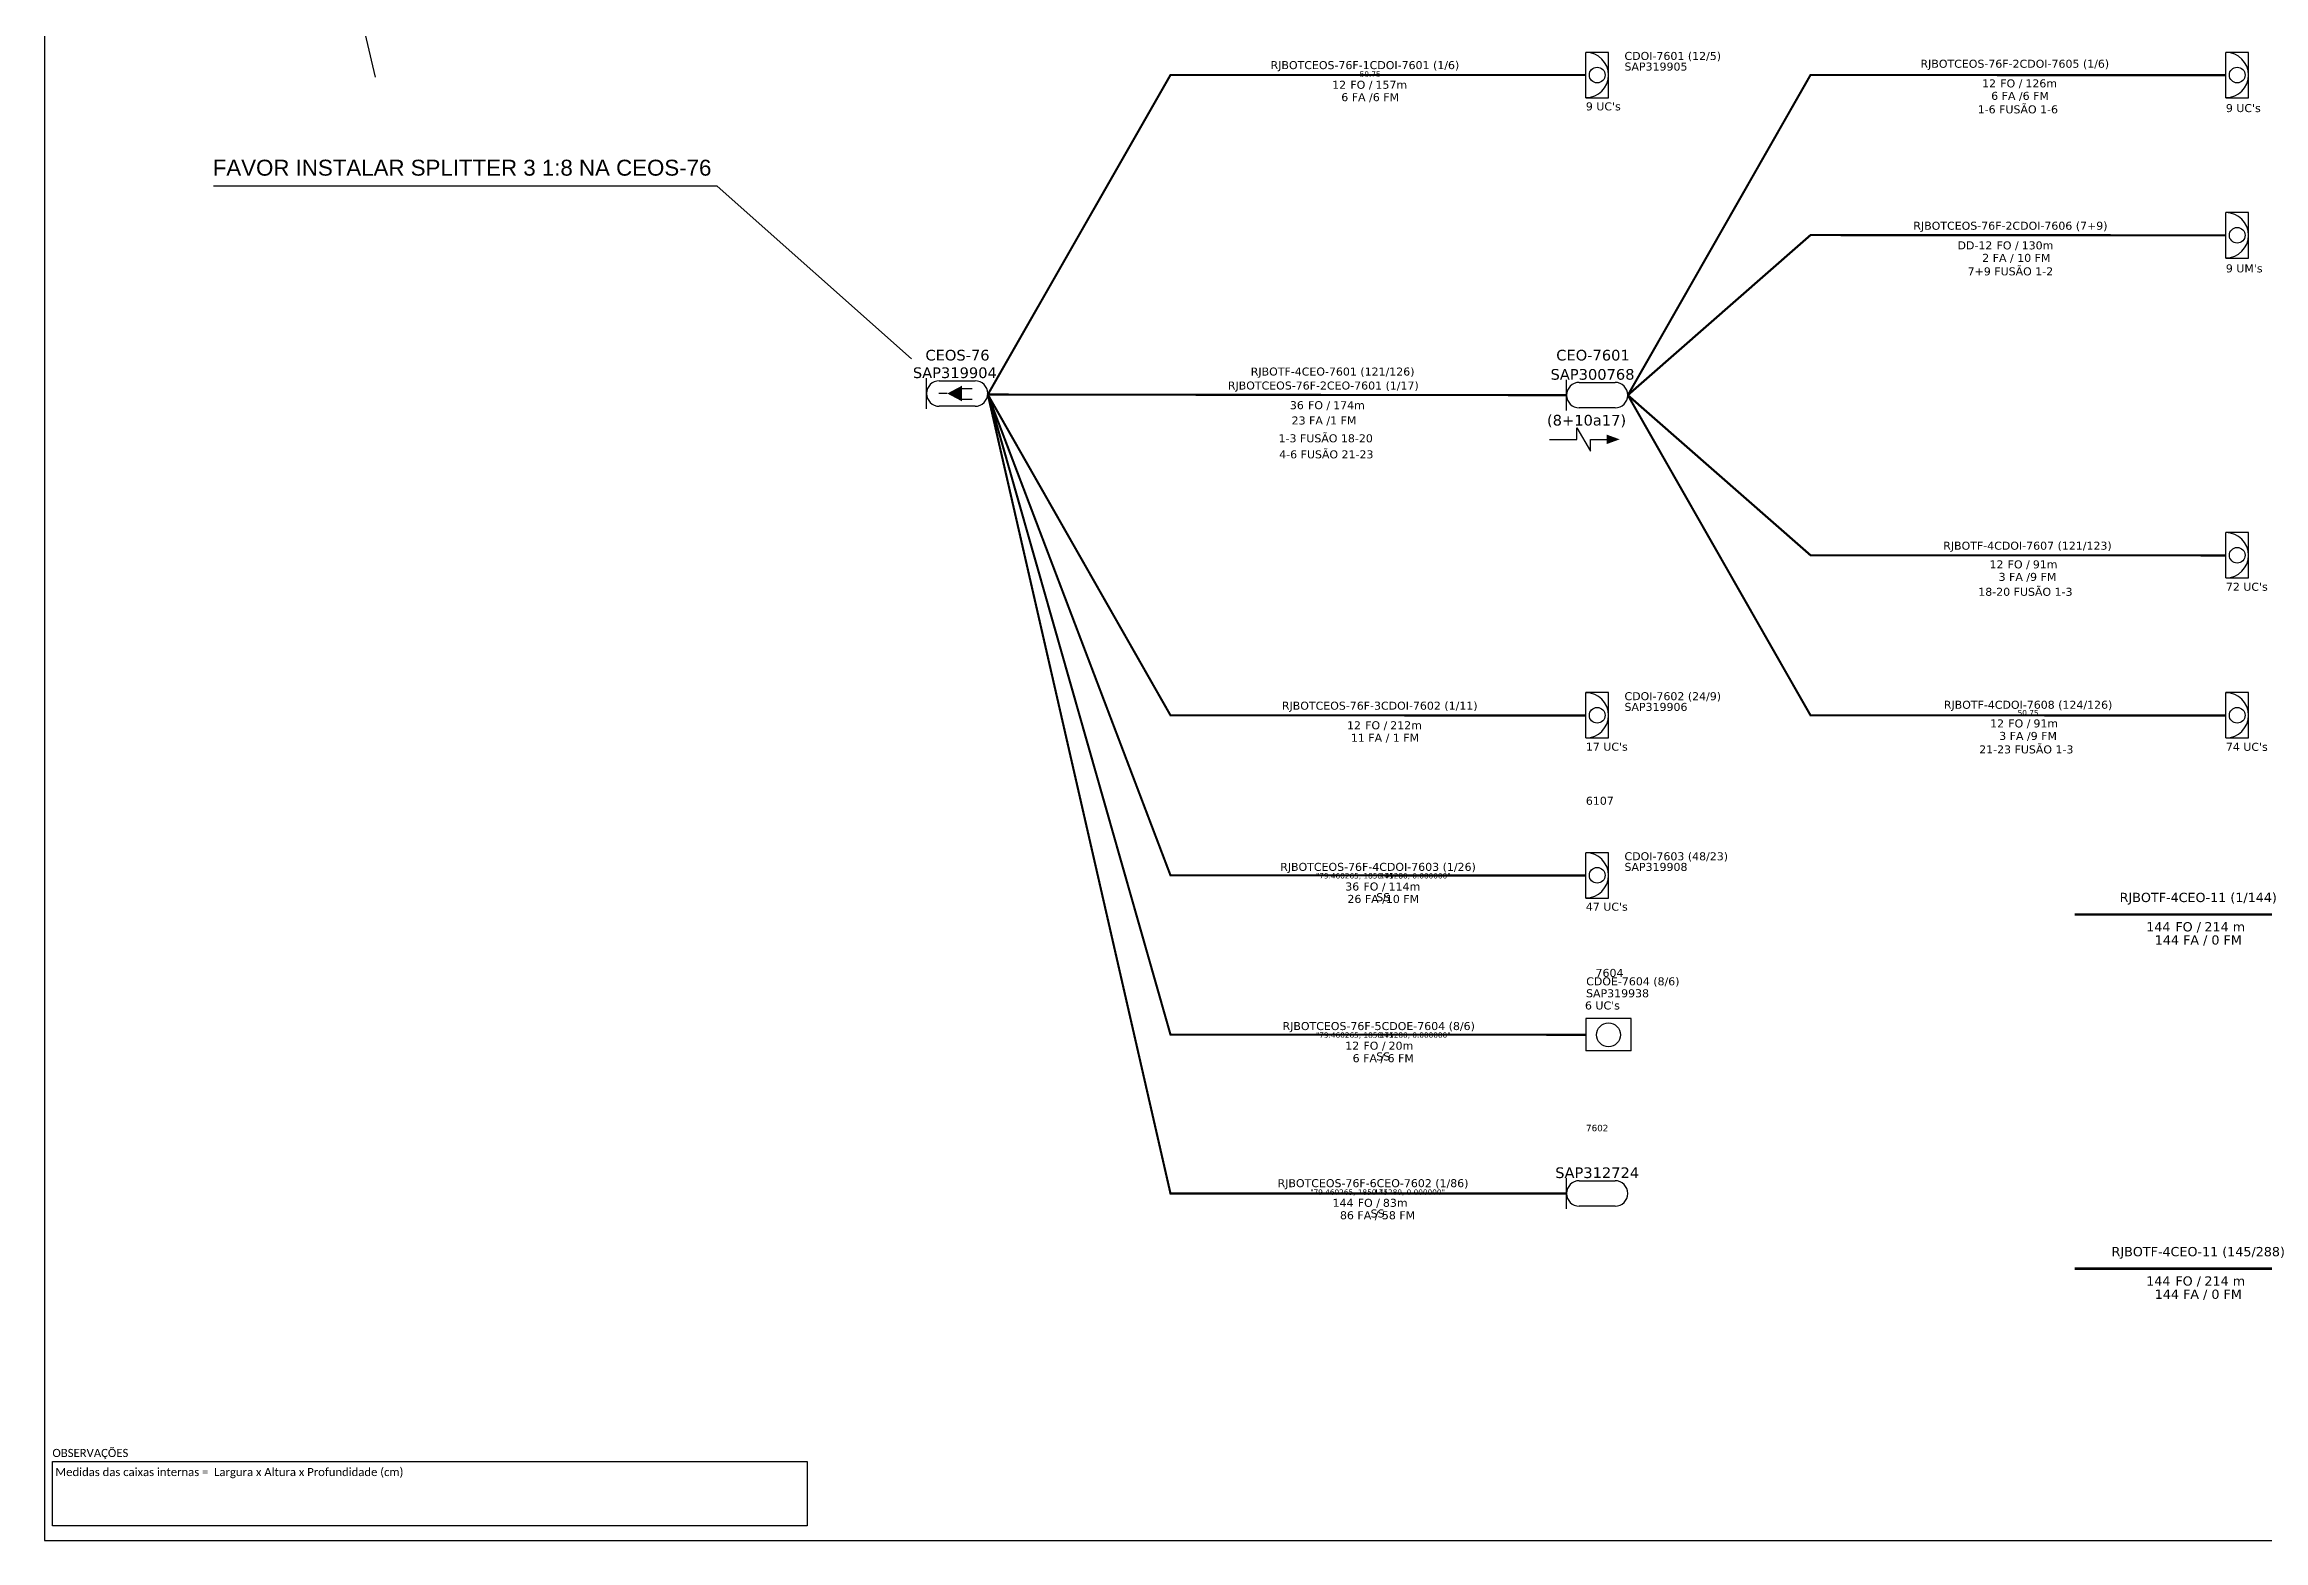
# Model space of a CAD drawing. Header units: millimetres. Extents: x -2326 to 56712, y 3364 to 45063.
# Drawn here: x -2326 to 30029, y 3364 to 25170 of the extents above; entities that cross this region are included whole.
import ezdxf
from ezdxf.enums import TextEntityAlignment as Align

# ---------------------------------------------------------------- set-up
doc = ezdxf.new("R2010")
doc.units = ezdxf.units.MM
doc.header["$LTSCALE"] = 0.1
doc.header["$MEASUREMENT"] = 0
doc.linetypes.add('DIVIDE', pattern=[1.25, 0.5, -0.25, 0, -0.25, 0, -0.25])
for name, color, linetype in [('CD a instalar', 1, 'Continuous'), ('CDO_INTERIOR', 1, 'Continuous'), ('CDO_PARDE', 1, 'Continuous'), ('CDOE', 1, 'Continuous'), ('CEO', 1, 'Continuous'), ('CEOS', 1, 'Continuous'), ('DUTO LATERAL', 7, 'Continuous'), ('MUB_QUADRAS', 253, 'Continuous'), ('SETA', 7, 'Continuous')]:
    doc.layers.add(name, color=color, linetype=linetype)
doc.layers.add('Texto_Cabos', color=1, linetype='Continuous', lineweight=20)
doc.styles.add('ARIAL', font='arial.ttf')
doc.styles.add('siredit', font='verdana.ttf')
doc.styles.get("Standard").update_dxf_attribs({"font": 'arial.ttf'})
doc.styles.add('WMF-Calibri0', font='calibri.ttf')
doc.dimstyles.get("Standard").update_dxf_attribs({"dimtxt": 0.18, "dimasz": 0.18, "dimexe": 0.18, "dimexo": 0.0625, "dimgap": 0.09, "dimtad": 0, "dimtih": 1, "dimtoh": 1, "dimdec": 4, "dimzin": 0, "dimdsep": 46, "dimtxsty": 'Standard', "dimcen": 0.09, "dimadec": 0, "dimazin": 0, "dimtfac": 1, "dimtdec": 4, "dimtofl": 0, "dimtmove": 0, "dimatfit": 3, "dimfxl": 0, "dimtolj": 1, "dimtzin": 0, "dimarcsym": 0})

# ---------------------------------------------------------------- blocks, each defined once
blk = doc.blocks.new('Cabos_2')
at = {"layer": 'Texto_Cabos', "style": 'siredit'}
blk.add_text('FO /', height=1.5, dxfattribs=at).set_placement((0.44, -2), align=Align.MIDDLE_RIGHT)
at = {"layer": 'Texto_Cabos', "style": 'siredit', "flags": 1}
for tag, height, p in [('S/CORTE_R_PRIMARIA', 1.5, (0, 14)), ('ID', 1.5, (0, 16)), ('FUSÃO_R_PRIMARIA', 1.5, (0, 10)), ('COORX', 1, (0, 0)), ('COORY', 1, (0, 0)), ('T_CABOS', 1.5, (0, -4))]:
    blk.add_attdef(tag, text='', height=height, dxfattribs=at).set_placement(p, align=Align.MIDDLE_CENTER)
at = {"layer": 'Texto_Cabos', "style": 'siredit'}
for tag, p in [('N_CABOS_R_PRIMARIA', (0, 12)), ('FA/FM', (0, 2))]:
    blk.add_attdef(tag, text='', height=1.5, dxfattribs=at).set_placement(p, align=Align.MIDDLE_CENTER)
blk.add_attdef('S/CORTE', text='', height=1.5, dxfattribs=at).set_placement((0, 8), align=Align.CENTER)
for tag, p in [('N_CABOS_001', (-15.75, 3.42)), ('FUSÃO_001', (-0.47, 5.25))]:
    blk.add_attdef(tag, p, '', height=1.5, dxfattribs=at)
blk.add_attdef('FIBRAS', text='', height=1.5, dxfattribs=at).set_placement((-4.5, -2), align=Align.MIDDLE_RIGHT)
blk.add_attdef('METROS', text='', height=1.5, dxfattribs=at).set_placement((1, -2), align=Align.MIDDLE_LEFT)

msp = doc.modelspace()

# ---------------------------------------------------------------- linework, layer by layer
at = {"color": 7}
msp.add_lwpolyline([(-2326, 3364), (56712, 3364), (56712, 45063), (-2326, 45063)], close=True, dxfattribs=at)
at = {"color": 1}
msp.add_lwpolyline([(20015, 19413), (20015, 19581), (20216, 19244), (20217, 19413)], dxfattribs=at)
at = {"color": 0}
msp.add_lwpolyline([(-2208, 4518), (8796, 4518), (8796, 3581), (-2208, 3581)], close=True, dxfattribs=at)
at = {"layer": 'CD a instalar', "color": 7, "linetype": 'Continuous'}
for points, const_width in [([(11429, 20067), (14092, 24724), (20148, 24724)], 31.1), ([(20760, 20058), (23423, 24724), (29479, 24721)], 31.1), ([(11429, 20067), (14092, 8423), (19866, 8423)], 31.1), ([(11429, 20067), (14092, 13060), (20148, 13057)], 31.1), ([(11429, 20067), (14092, 15392), (20148, 15389)], 31.1), ([(11429, 20082), (14092, 10739), (20148, 10736)], 31.1), ([(20760, 20058), (23423, 15392), (29479, 15389)], 31.1), ([(20760, 20058), (23423, 17725), (29479, 17722)], 31.1), ([(34562, 9909), (30876, 12490), (27276, 12490)], 36), ([(34562, 9909), (30876, 7328), (27276, 7328)], 36)]:
    msp.add_lwpolyline(points, dxfattribs=dict(at, const_width=const_width))
at = {"layer": 'CD a instalar', "color": 1, "linetype": 'Continuous', "const_width": 31.1}
msp.add_lwpolyline([(20760, 20058), (23423, 22391), (29479, 22388)], dxfattribs=at)
at = {"layer": 'CD a instalar', "color": 5, "linetype": 'Continuous', "const_width": 31.1}
msp.add_lwpolyline([(11429, 20067), (19866, 20058), (19866, 20058)], dxfattribs=at)
at = {"layer": 'CDO_INTERIOR', "color": 7}
for p, q in [((20478, 25054), (20148, 25054)), ((20478, 24393), (20478, 25054)), ((29809, 25054), (29479, 25054)), ((29809, 24393), (29809, 25054)), ((20147, 24393), (20478, 24393)), ((29479, 24393), (29809, 24393)), ((29809, 18056), (29479, 18056)), ((29809, 17395), (29809, 18056)), ((29479, 17395), (29809, 17395)), ((20478, 15723), (20148, 15723)), ((20478, 15062), (20478, 15723)), ((29809, 15723), (29479, 15723)), ((29809, 15062), (29809, 15723)), ((20147, 15062), (20478, 15062)), ((29479, 15062), (29809, 15062)), ((20478, 13390), (20148, 13390)), ((20478, 12729), (20478, 13390)), ((20147, 12729), (20478, 12729))]:
    msp.add_line(p, q, dxfattribs=at)
at = {"layer": 'CDO_INTERIOR', "color": 1}
for p, q in [((29809, 22718), (29479, 22718)), ((29809, 22057), (29809, 22718)), ((29479, 22057), (29809, 22057))]:
    msp.add_line(p, q, dxfattribs=at)
at = {"layer": 'CDO_INTERIOR', "color": 7}
for points in [[(20147, 24393), (20148, 25054)], [(29479, 24393), (29479, 25054)], [(29479, 17395), (29479, 18056)], [(20147, 15062), (20148, 15723)], [(29479, 15062), (29479, 15723)], [(20147, 12729), (20148, 13390)]]:
    msp.add_lwpolyline(points, dxfattribs=at)
at = {"layer": 'CDO_INTERIOR', "color": 1}
msp.add_lwpolyline([(29479, 22057), (29479, 22718)], dxfattribs=at)
at = {"layer": 'CDO_INTERIOR', "color": 7}
for centre in [(20313, 24724), (29644, 24724), (29644, 17725), (20313, 15392), (29644, 15392), (20313, 13060)]:
    msp.add_circle(centre, 114, dxfattribs=at)
at = {"layer": 'CDO_INTERIOR', "color": 1}
msp.add_circle((29644, 22388), 114, dxfattribs=at)
at = {"layer": 'CDO_INTERIOR', "color": 7}
for centre in [(20148, 24724), (29479, 24724), (29479, 17725), (20148, 15392), (29479, 15392), (20148, 13060)]:
    msp.add_arc(centre, 330, 269.9724, 89.9724, dxfattribs=at)
at = {"layer": 'CDO_INTERIOR', "color": 1}
msp.add_arc((29479, 22388), 330, 269.9724, 89.9724, dxfattribs=at)
at = {"layer": 'CDOE', "color": 7}
for p, q in [((20148, 10971), (20148, 10501)), ((20809, 10971), (20148, 10971)), ((20809, 10501), (20809, 10971)), ((20809, 10501), (20148, 10501))]:
    msp.add_line(p, q, dxfattribs=at)
msp.add_circle((20478, 10736), 174, dxfattribs=at)
at = {"layer": 'CEO', "color": 5}
for p, q in [((20052, 20244), (20574, 20244)), ((20574, 19872), (20052, 19872))]:
    msp.add_line(p, q, dxfattribs=at)
at = {"layer": 'CEO', "color": 7}
for p, q in [((20052, 8609), (20574, 8609)), ((20574, 8237), (20052, 8237))]:
    msp.add_line(p, q, dxfattribs=at)
at = {"layer": 'CEO', "color": 5}
msp.add_lwpolyline([(19866, 19834), (19866, 20282)], dxfattribs=at)
at = {"layer": 'CEO', "color": 7}
msp.add_lwpolyline([(19866, 8199), (19866, 8647)], dxfattribs=at)
at = {"layer": 'CEO', "color": 5}
for centre, start, end in [((20052, 20058), 90, 270), ((20574, 20058), 270, 90)]:
    msp.add_arc(centre, 186, start, end, dxfattribs=at)
at = {"layer": 'CEO', "color": 7}
for centre, start, end in [((20052, 8423), 90, 270), ((20574, 8423), 270, 90)]:
    msp.add_arc(centre, 186, start, end, dxfattribs=at)
at = {"layer": 'CEOS', "color": 5}
for p, q in [((10721, 20268), (11243, 20268)), ((11243, 19896), (10721, 19896))]:
    msp.add_line(p, q, dxfattribs=at)
for points in [[(10535, 19858), (10535, 20306)], [(10838, 20082), (10713, 20082)], [(11044, 20156), (11203, 20156)], [(11044, 20001), (11203, 20001)]]:
    msp.add_lwpolyline(points, dxfattribs=at)
msp.add_lwpolyline([(10838, 20082, 0, 230, 0), (11054, 20082, 230, 230, 0)], format="xyseb", dxfattribs=at)
for centre, start, end in [((10721, 20082), 90, 270), ((11243, 20082), 270, 90)]:
    msp.add_arc(centre, 186, start, end, dxfattribs=at)
at = {"layer": 'MUB_QUADRAS', "color": 4, "linetype": 'Continuous'}
msp.add_lwpolyline([(2501, 24692), (2107, 26372), (1861, 27413), (1676, 28201)], dxfattribs=at)
at = {"layer": 'SETA', "color": 1}
for points in [[(19619, 19413), (20015, 19413)], [(20217, 19413), (20521, 19413)]]:
    msp.add_lwpolyline(points, dxfattribs=at)
msp.add_solid([(20449, 19484), (20641, 19414), (20449, 19344)], dxfattribs=at)

# ---------------------------------------------------------------- block references
at = {"layer": 'CDO_PARDE', "color": 7, "linetype": 'DIVIDE'}
ref = msp.add_blockref('Cabos_2', (29076, 12490), dxfattribs=dict(at, xscale=90, yscale=90, zscale=90))
ref.add_attrib('N_CABOS', 'RJBOTF-4CEO-11 (1/144)', dxfattribs={"layer": 'Texto_Cabos', "color": 7, "height": 135, "style": 'siredit'}).set_placement((29076, 12738), align=Align.MIDDLE_CENTER)
ref.add_attrib('FA/FM', '144 FA / 0 FM', dxfattribs={"layer": 'Texto_Cabos', "color": 7, "height": 135, "style": 'siredit'}).set_placement((29076, 12118), align=Align.MIDDLE_CENTER)
ref.add_attrib('FIBRAS', '144', dxfattribs={"layer": 'Texto_Cabos', "color": 7, "height": 135, "style": 'siredit'}).set_placement((28671, 12310), align=Align.MIDDLE_RIGHT)
ref.add_attrib('METROS', '214 m', dxfattribs={"layer": 'Texto_Cabos', "color": 7, "height": 135, "style": 'siredit'}).set_placement((29166, 12310), align=Align.MIDDLE_LEFT)
ref = msp.add_blockref('Cabos_2', (29076, 7328), dxfattribs=dict(at, xscale=90, yscale=90, zscale=90))
ref.add_attrib('N_CABOS', 'RJBOTF-4CEO-11 (145/288)', dxfattribs={"layer": 'Texto_Cabos', "color": 7, "height": 135, "style": 'siredit'}).set_placement((29076, 7576), align=Align.MIDDLE_CENTER)
ref.add_attrib('FA/FM', '144 FA / 0 FM', dxfattribs={"layer": 'Texto_Cabos', "color": 7, "height": 135, "style": 'siredit'}).set_placement((29076, 6955), align=Align.MIDDLE_CENTER)
ref.add_attrib('FIBRAS', '144', dxfattribs={"layer": 'Texto_Cabos', "color": 7, "height": 135, "style": 'siredit'}).set_placement((28671, 7148), align=Align.MIDDLE_RIGHT)
ref.add_attrib('METROS', '214 m', dxfattribs={"layer": 'Texto_Cabos', "color": 7, "height": 135, "style": 'siredit'}).set_placement((29166, 7148), align=Align.MIDDLE_LEFT)

# ---------------------------------------------------------------- texts
at = {"style": 'WMF-Calibri0'}
msp.add_text('OBSERVAÇÕES', height=118.64, dxfattribs=at).set_placement((-2209, 4582))
at = {"insert": (-2166, 4423), "char_height": 118.64, "width": 10961.43, "attachment_point": 1, "style": 'WMF-Calibri0'}
msp.add_mtext('Medidas das caixas internas =  Largura x Altura x Profundidade (cm)', dxfattribs=at)
at = {"layer": 'CDO_INTERIOR', "color": 7, "linetype": 'Continuous', "style": 'siredit'}
for s, height, p in [('CDOI-7601 (12/5)', 116.64, (20711, 25002)), ('SAP319905', 116.6, (20711, 24847)), ("9 UC's", 116.6, (20148, 24267)), ("9 UC's", 116.6, (29479, 24242)), ("72 UC's", 116.6, (29479, 17266)), ('CDOI-7602 (24/9)', 116.64, (20711, 15671)), ('SAP319906', 116.6, (20711, 15515)), ("17 UC's", 116.6, (20148, 14935)), ("74 UC's", 116.6, (29479, 14933)), ('6107', 116.6, (20148, 14147)), ('CDOI-7603 (48/23)', 116.64, (20711, 13338)), ('SAP319908', 116.6, (20711, 13183)), ("47 UC's", 116.6, (20148, 12603))]:
    msp.add_text(s, height=height, rotation=359.9724, dxfattribs=at).set_placement(p, align=Align.MIDDLE_LEFT)
at = {"layer": 'CDO_INTERIOR', "color": 1, "linetype": 'Continuous', "style": 'siredit'}
msp.add_text("9 UM's", height=116.6, rotation=359.9724, dxfattribs=at).set_placement((29479, 21906), align=Align.MIDDLE_LEFT)
at = {"layer": 'CDOE', "color": 7, "linetype": 'Continuous', "style": 'siredit'}
for s, height, p in [('7604', 116.6, (20289, 11638)), ('CDOE-7604 (8/6)', 116.64, (20153, 11515)), ('SAP319938', 116.6, (20151, 11341)), ("6 UC's", 116.6, (20135, 11163))]:
    msp.add_text(s, height=height, dxfattribs=at).set_placement(p, align=Align.MIDDLE_LEFT)
at = {"layer": 'CEO', "color": 5, "linetype": 'Continuous', "style": 'siredit'}
msp.add_text('SAP300768  ', height=155.52, dxfattribs=at).set_placement((20313, 20361), align=Align.MIDDLE_CENTER)
at = {"layer": 'CEO', "color": 7, "linetype": 'Continuous', "style": 'siredit'}
for s, height, p in [('7602', 93.3, (20313, 9377)), ('SAP312724', 155.5, (20313, 8726))]:
    msp.add_text(s, height=height, dxfattribs=at).set_placement(p, align=Align.MIDDLE_CENTER)
at = {"layer": 'CEOS', "color": 5, "linetype": 'Continuous', "style": 'siredit'}
for s, p in [('CEOS-76', (10987, 20641)), ('CEO-7601', (20252, 20641)), ('SAP319904 ', (10982, 20385))]:
    msp.add_text(s, height=155.5, dxfattribs=at).set_placement(p, align=Align.MIDDLE_CENTER)
at = {"layer": 'CEOS', "color": 1, "linetype": 'Continuous', "style": 'siredit'}
msp.add_text('(8+10a17)', height=155.5, dxfattribs=at).set_placement((20158, 19693), align=Align.MIDDLE_CENTER)
at = {"layer": 'DUTO LATERAL', "color": 2, "style": 'ARIAL'}
msp.add_text('FAVOR INSTALAR SPLITTER 3 1:8 NA CEOS-76 ', height=232.39, dxfattribs=at).set_placement((129, 23257))
at = {"layer": 'Texto_Cabos', "color": 7, "linetype": 'Continuous', "style": 'siredit'}
for s, p in [('RJBOTCEOS-76F-1CDOI-7601 (1/6)', (15551, 24810)), ('RJBOTCEOS-76F-2CDOI-7605 (1/6)', (25026, 24830)), ('1-6 FUSÃO 1-6', (25861, 24165)), ('RJBOTCEOS-76F-2CEO-7601 (1/17)', (14928, 20140)), ('1-3 FUSÃO 18-20', (15668, 19371)), ('4-6 FUSÃO 21-23', (15677, 19137)), ('18-20 FUSÃO 1-3', (25869, 17134)), ('RJBOTCEOS-76F-3CDOI-7602 (1/11)', (15716, 15474)), ('21-23 FUSÃO 1-3', (25882, 14837)), ('RJBOTCEOS-76F-4CDOI-7603 (1/26)', (15691, 13125)), ('RJBOTCEOS-76F-5CDOE-7604 (8/6)', (15725, 10805)), ('RJBOTCEOS-76F-6CEO-7602 (1/86)', (15653, 8515))]:
    msp.add_text(s, height=116.64, dxfattribs=at).set_placement(p)
for s, p in [('12', (16653, 24582)), ('12', (26128, 24602)), ('36', (16036, 19912)), ('12', (26236, 17592)), ('12', (16869, 15247)), ('12', (26245, 15274)), ('36', (16844, 12897)), ('12', (16844, 10577)), ('144', (16761, 8287))]:
    msp.add_text(s, height=116.6, dxfattribs=at).set_placement(p, align=Align.MIDDLE_RIGHT)
at = {"layer": 'Texto_Cabos', "color": 7, "style": 'siredit'}
for p in [(17037, 24582), (26512, 24602), (16420, 19912), (26620, 17592), (17253, 15247), (26629, 15274), (17228, 12897), (17228, 10577), (17145, 8287)]:
    msp.add_text('FO /', height=116.6, dxfattribs=at).set_placement(p, align=Align.MIDDLE_RIGHT)
at = {"layer": 'Texto_Cabos', "color": 7, "linetype": 'Continuous', "style": 'siredit'}
for s, height, p in [('50.75', 77.8, (17003, 24738)), ('6 FA /6 FM', 116.6, (17003, 24401)), ('6 FA /6 FM', 116.6, (26478, 24420)), ('RJBOTF-4CEO-7601 (121/126)', 116.64, (16456, 20402)), ('23 FA /1 FM', 116.64, (16330, 19689)), ('RJBOTF-4CDOI-7607 (121/123)', 116.64, (26586, 17864)), ('3 FA /9 FM', 116.6, (26586, 17410)), ('RJBOTF-4CDOI-7608 (124/126)', 116.64, (26595, 15546)), ('50.75', 77.8, (26595, 15429)), ('11 FA / 1 FM', 116.64, (17219, 15065)), ('3 FA /9 FM', 116.6, (26595, 15092)), ('"79.460265, 185.141280, 0.000000"', 77.76, (17194, 13053)), ('50.75', 77.8, (17194, 13053)), ('26 FA /10 FM', 116.64, (17194, 12716)), ('SS', 116.6, (17194, 12742)), ('"79.460265, 185.141280, 0.000000"', 77.76, (17194, 10732)), ('50.75', 77.8, (17194, 10732)), ('6 FA / 6 FM', 116.64, (17194, 10395)), ('SS', 116.6, (17194, 10421)), ('"79.460265, 185.141280, 0.000000"', 77.76, (17111, 8443)), ('50.75', 77.8, (17111, 8443)), ('86 FA / 58 FM', 116.64, (17111, 8106)), ('SS', 116.6, (17111, 8132))]:
    msp.add_text(s, height=height, dxfattribs=at).set_placement(p, align=Align.MIDDLE_CENTER)
for s, p in [('157m', (17081, 24582)), ('126m', (26556, 24602)), ('174m', (16464, 19912)), ('91m', (26664, 17592)), ('212m', (17296, 15247)), ('91m', (26673, 15274)), ('114m', (17272, 12897)), ('20m', (17272, 10577)), ('83m', (17189, 8287))]:
    msp.add_text(s, height=116.6, dxfattribs=at).set_placement(p, align=Align.MIDDLE_LEFT)
at = {"layer": 'Texto_Cabos', "color": 1, "linetype": 'Continuous', "style": 'siredit'}
for s, p in [('RJBOTCEOS-76F-2CDOI-7606 (7+9)', (24922, 22469)), ('7+9 FUSÃO 1-2', (25714, 21804))]:
    msp.add_text(s, height=116.64, dxfattribs=at).set_placement(p)
msp.add_text('DD-12', height=116.6, dxfattribs=at).set_placement((26074, 22241), align=Align.MIDDLE_RIGHT)
msp.add_text('2 FA / 10 FM', height=116.64, dxfattribs=at).set_placement((26424, 22059), align=Align.MIDDLE_CENTER)
at = {"layer": 'Texto_Cabos', "color": 1, "style": 'siredit'}
msp.add_text('FO /', height=116.6, dxfattribs=at).set_placement((26458, 22241), align=Align.MIDDLE_RIGHT)
at = {"layer": 'Texto_Cabos', "color": 1, "linetype": 'Continuous', "style": 'siredit'}
msp.add_text('130m', height=116.6, dxfattribs=at).set_placement((26502, 22241), align=Align.MIDDLE_LEFT)

# ---------------------------------------------------------------- leaders
at = {"layer": 'DUTO LATERAL', "color": 2}
msp.add_leader([(10318, 20589), (7483, 23103), (138, 23103)], dimstyle='Standard', override={"dimasz": 2, "dimgap": 0.09, "dimtad": 0, "dimzin": 1}, dxfattribs=at)

doc.saveas('drawing.dxf')
